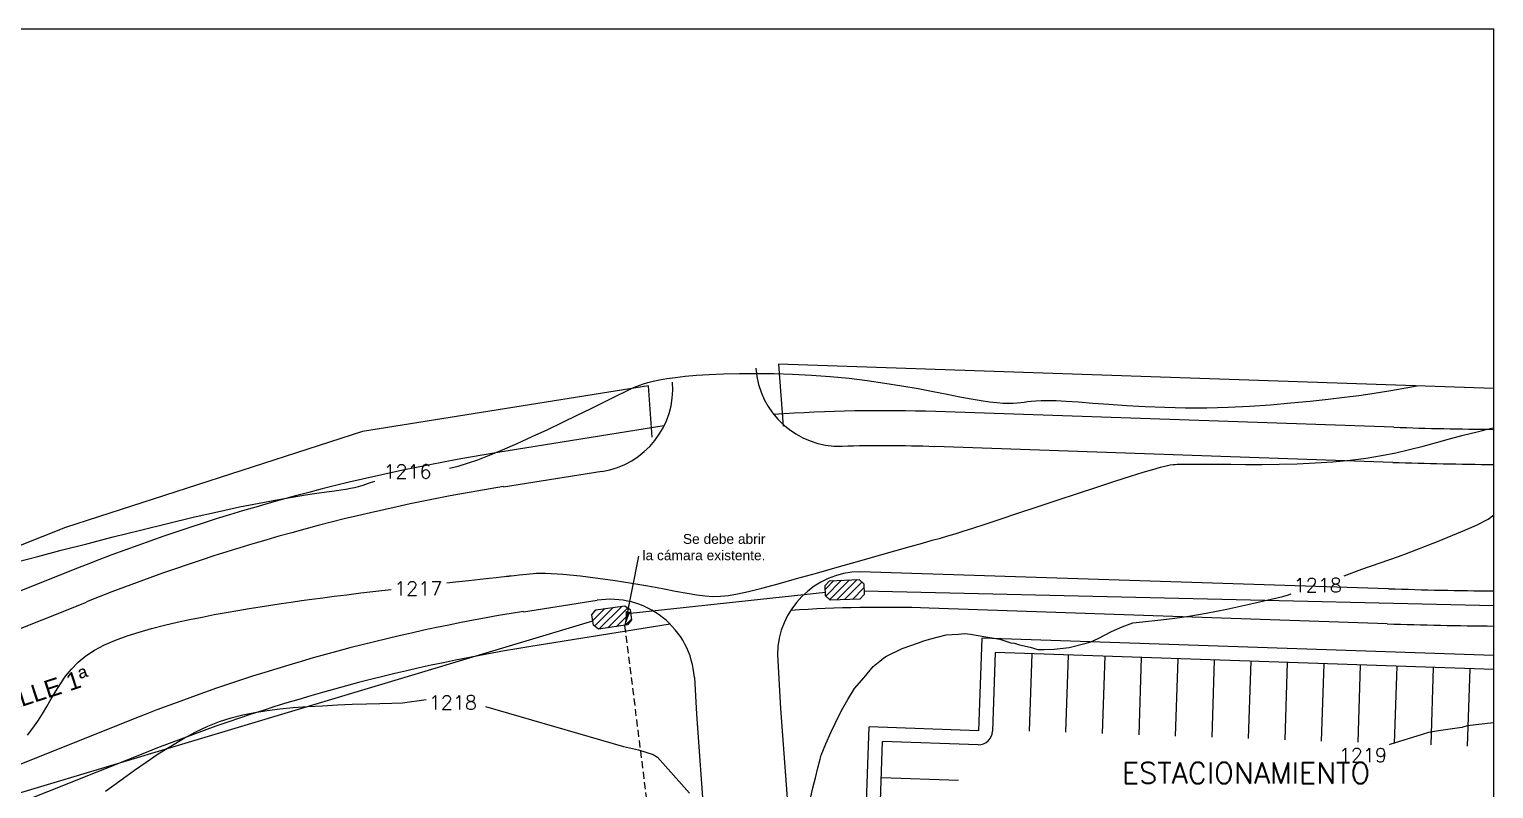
# Model space of a CAD drawing. Extents: x -1592 to 8, y 0 to 418.
# Drawn here: x -1535.5 to -1431.2, y 364.2 to 418.3 of the extents above; entities that cross this region are included whole.
import ezdxf
from ezdxf.enums import TextEntityAlignment as Align

# ---------------------------------------------------------------- set-up
doc = ezdxf.new("R2010")
doc.units = 0
doc.header["$LTSCALE"] = 0.5
doc.header["$MEASUREMENT"] = 0
doc.linetypes.add('DASHEDX2', pattern=[1.5, 1, -0.5])
for name, color, linetype in [('CALLE', 3, 'CONTINUOUS'), ('DISEÑO-LINEA-PROPIEDAD', 1, 'CONTINUOUS'), ('fib-optica', 2, 'CONTINUOUS'), ('LINDERO', 2, 'CONTINUOUS'), ('T2', 5, 'CONTINUOUS'), ('TEXT', 5, 'CONTINUOUS'), ('UCR-CURVAS1', 1, 'CONTINUOUS'), ('UCR-TEXTO-CURVA', 1, 'CONTINUOUS')]:
    doc.layers.add(name, color=color, linetype=linetype)
doc.styles.add('LEROY', font='SIMPLEX')
doc.styles.add('ROMANS', font='romans.shx')
doc.styles.add('SANSSERIF', font='sas_____.pfb')
doc.dimstyles.new('1-500', dxfattribs={"dimscale": 5.556, "dimtxt": 0.18, "dimasz": 0.18, "dimexe": 0.18, "dimexo": 0.063, "dimgap": 0.09, "dimtad": 2, "dimtih": 1, "dimtoh": 1, "dimzin": 0, "dimdsep": 46, "dimtxsty": 'SANSSERIF', "dimcen": 0.09, "dimclrd": 6, "dimclre": 6, "dimclrt": 1, "dimaunit": 1, "dimadec": 3, "dimazin": 0, "dimtfac": 1, "dimtofl": 0, "dimtmove": 0, "dimatfit": 3, "dimfxl": 1, "dimtolj": 1, "dimtzin": 0, "dimarcsym": 0})

# ---------------------------------------------------------------- blocks, each defined once
blk = doc.blocks.new('A$C64A730C1')
at = {"layer": 'fib-optica'}
for p, q in [((-2541.5, -589.47), (-2540.86, -587.47)), ((-2540.86, -587.47), (-2540.46, -587.26)), ((-2540.46, -587.26), (-2539.75, -587.49)), ((-2539.54, -587.89), (-2540.18, -589.89)), ((-2539.75, -587.49), (-2539.54, -587.89)), ((-2541.29, -589.87), (-2541.5, -589.47)), ((-2540.58, -590.1), (-2541.29, -589.87)), ((-2540.18, -589.89), (-2540.58, -590.1))]:
    blk.add_line(p, q, dxfattribs=at)

msp = doc.modelspace()

# ---------------------------------------------------------------- hatches: boundary and pattern name
at = {"layer": 'fib-optica'}
h = msp.add_hatch(dxfattribs=at)
h.set_pattern_fill('ANSI31', color=1, scale=3, style=0)
h.paths.add_polyline_path([(-1492.715, 376.958), (-1493.075, 377.228), (-1495.154, 376.934), (-1495.425, 376.575), (-1495.32, 375.832), (-1494.96, 375.562), (-1492.881, 375.855), (-1492.611, 376.215)])
h.paths.add_polyline_path([(-1476.082, 378.779), (-1476.412, 379.085), (-1478.51, 379.005), (-1478.816, 378.675), (-1478.788, 377.925), (-1478.458, 377.619), (-1476.359, 377.699), (-1476.053, 378.029)])

# ---------------------------------------------------------------- linework, layer by layer
at = {"layer": 'CALLE'}
for p, q in [((-1438.413, 387.431), (-1471.033, 388.547)), ((-1494.71, 386.779), (-1501.725, 385.654)), ((-1438.721, 378.436), (-1476.332, 379.644)), ((-1531.423, 377.461), (-1541.97, 373.256)), ((-1495.061, 377.608), (-1500.3, 376.768)), ((-1482.215, 373.727), (-1481.996, 369.898)), ((-1466.709, 373.89), (-1466.9, 368.294)), ((-1431.229, 372.676), (-1466.709, 373.89)), ((-1488.127, 372.125), (-1487.984, 369.507)), ((-1528.074, 369.149), (-1538.621, 364.944)), ((-1487.984, 369.507), (-1486.182, 345.068)), ((-1481.996, 369.898), (-1480.814, 353.862)), ((-1475.086, 357.167), (-1474.73, 367.561)), ((-1467.934, 367.328), (-1474.73, 367.561))]:
    msp.add_line(p, q, dxfattribs=at)
at = {"layer": 'CALLE', "color": 1}
for p, q in [((-1464.11, 373.801), (-1464.298, 368.305)), ((-1461.512, 373.713), (-1461.7, 368.216)), ((-1458.913, 373.624), (-1459.102, 368.127)), ((-1456.315, 373.535), (-1456.503, 368.038)), ((-1453.716, 373.446), (-1453.905, 367.949)), ((-1451.118, 373.357), (-1451.306, 367.86)), ((-1448.519, 373.268), (-1448.708, 367.771)), ((-1445.921, 373.179), (-1446.109, 367.682)), ((-1443.323, 373.09), (-1443.511, 367.593)), ((-1440.724, 373.001), (-1440.912, 367.504)), ((-1438.126, 372.912), (-1438.314, 367.416)), ((-1435.527, 372.823), (-1435.715, 367.327)), ((-1432.929, 372.734), (-1433.117, 367.238)), ((-1469.322, 364.774), (-1474.819, 364.963))]:
    msp.add_line(p, q, dxfattribs=at)
at = {"layer": 'CALLE'}
for centre, radius, start, end in [((-1477.776, 394.569), 6, 184.16533, 271.54255), ((-1495.66, 392.704), 6, 279.1105, 4.21403), ((-1474.716, 280.919), 107.69, 88.04022, 91.54255), ((-1429.133, 658.613), 271.341, 268.04022, 269.5576), ((-1479.527, 247.381), 140.088, 99.1105, 111.73632), ((-1476.247, 373.676), 5.969, 90.81802, 179.51527), ((-1429.133, 658.613), 280.341, 268.04022, 269.57181), ((-1494.111, 371.684), 6, 4.21403, 99.1105), ((-1479.527, 247.381), 131.088, 99.1105, 111.73632), ((-1467.9, 368.328), 1, 268.04022, 358.04022)]:
    msp.add_arc(centre, radius, start, end, dxfattribs=at)
at = {"layer": 'DISEÑO-LINEA-PROPIEDAD'}
for p, q in [((-1438.327, 389.929), (-1470.947, 391.045)), ((-1490.294, 390.02), (-1502.121, 388.123)), ((-1532.349, 379.783), (-1542.896, 375.579)), ((-1438.806, 375.937), (-1471.426, 377.054)), ((-1489.853, 375.911), (-1499.904, 374.3)), ((-1467.674, 374.924), (-1467.9, 368.328)), ((-1431.229, 373.677), (-1467.674, 374.924)), ((-1476.256, 352.204), (-1475.695, 368.595)), ((-1467.9, 368.328), (-1475.695, 368.595)), ((-1527.164, 366.779), (-1537.711, 362.574))]:
    msp.add_line(p, q, dxfattribs=at)
for centre, radius, start, end in [((-1474.716, 280.919), 110.19, 88.04022, 94.03746), ((-1429.133, 658.613), 268.841, 268.04022, 269.55349), ((-1479.544, 247.333), 142.588, 99.1105, 111.73632), ((-1474.716, 280.919), 96.19, 88.04022, 93.90523), ((-1429.133, 658.613), 282.841, 268.04022, 269.57559), ((-1479.544, 247.333), 128.588, 99.1105, 111.73632)]:
    msp.add_arc(centre, radius, start, end, dxfattribs=at)
at = {"layer": 'fib-optica'}
for p, q in [((-1492.678, 376.696), (-1478.797, 378.184)), ((-1476.063, 378.296), (-1431.229, 377.244)), ((-1540.936, 362.467), (-1495.365, 376.149))]:
    msp.add_line(p, q, dxfattribs=at)
at = {"layer": 'fib-optica', "linetype": 'DASHEDX2'}
msp.add_line((-1493.099, 375.825), (-1487.92, 334.71), dxfattribs=at)
at = {"layer": 'fib-optica', "color": 1, "elevation": 1213}
msp.add_lwpolyline([(-1591.876, 274.925), (-1431.229, 274.925), (-1431.229, 418.256), (-1591.876, 418.256)], close=True, dxfattribs=at)
at = {"layer": 'LINDERO', "color": 3}
for p, q in [((-1431.229, 392.688), (-1482.133, 394.43)), ((-1482.133, 394.43), (-1481.805, 390.015)), ((-1491.399, 392.881), (-1511.763, 389.615)), ((-1491.137, 389.211), (-1491.399, 392.881)), ((-1511.763, 389.615), (-1532.905, 382.791)), ((-1532.905, 382.791), (-1557.409, 373.022))]:
    msp.add_line(p, q, dxfattribs=at)
at = {"layer": 'UCR-CURVAS1', "color": 6}
for points, elevation in [([(-1505.565, 387.01), (-1505.562, 387.011), (-1504.947, 387.165), (-1504.286, 387.363), (-1503.553, 387.616), (-1502.723, 387.935), (-1501.78, 388.326), (-1500.749, 388.776), (-1499.666, 389.266), (-1498.567, 389.775), (-1497.488, 390.286), (-1496.463, 390.779), (-1495.528, 391.235), (-1494.72, 391.634), (-1494.062, 391.964), (-1493.539, 392.228), (-1493.125, 392.437), (-1492.793, 392.601), (-1492.516, 392.731), (-1492.268, 392.837), (-1492.022, 392.928), (-1491.753, 393.016), (-1491.436, 393.107), (-1491.059, 393.202), (-1490.615, 393.298), (-1490.095, 393.392), (-1489.49, 393.481), (-1488.791, 393.563), (-1487.99, 393.634), (-1487.079, 393.692), (-1486.053, 393.735), (-1484.927, 393.759), (-1483.719, 393.764), (-1482.449, 393.747), (-1481.135, 393.705), (-1479.797, 393.637), (-1478.453, 393.541), (-1477.123, 393.415), (-1475.822, 393.258), (-1474.564, 393.077), (-1473.357, 392.88), (-1472.21, 392.676), (-1471.134, 392.473), (-1470.137, 392.279), (-1469.23, 392.103), (-1468.422, 391.952), (-1467.719, 391.835), (-1467.114, 391.748), (-1466.594, 391.689), (-1466.15, 391.653), (-1465.769, 391.638), (-1465.441, 391.641), (-1465.154, 391.656), (-1464.898, 391.682), (-1464.659, 391.715), (-1464.417, 391.75), (-1464.15, 391.784), (-1463.835, 391.812), (-1463.451, 391.831), (-1462.976, 391.836), (-1462.387, 391.823), (-1461.661, 391.788), (-1460.785, 391.73), (-1459.767, 391.654), (-1458.626, 391.57), (-1457.378, 391.485), (-1456.04, 391.409), (-1454.63, 391.35), (-1453.165, 391.316), (-1451.662, 391.316), (-1450.139, 391.355), (-1448.618, 391.43), (-1447.123, 391.532), (-1445.676, 391.655), (-1444.301, 391.79), (-1443.021, 391.931), (-1441.859, 392.069), (-1440.838, 392.199), (-1439.885, 392.329), (-1438.545, 392.545), (-1436.679, 392.875)], 1223.5), ([(-1499.359, 379.551), (-1498.722, 379.551), (-1497.492, 379.467), (-1496.243, 379.345), (-1494.995, 379.192), (-1493.767, 379.016), (-1492.579, 378.827), (-1491.453, 378.634), (-1490.408, 378.446), (-1489.464, 378.272), (-1488.641, 378.122), (-1487.95, 378.004), (-1487.355, 377.924), (-1486.813, 377.885), (-1486.278, 377.893), (-1485.706, 377.953), (-1485.052, 378.068), (-1484.271, 378.244), (-1483.318, 378.485), (-1482.166, 378.793), (-1480.853, 379.152), (-1479.437, 379.547), (-1477.974, 379.96), (-1476.519, 380.373), (-1475.13, 380.768), (-1473.861, 381.13), (-1472.771, 381.439), (-1471.895, 381.685), (-1471.196, 381.88), (-1470.613, 382.044), (-1470.091, 382.194), (-1469.569, 382.349), (-1468.991, 382.528), (-1468.297, 382.75), (-1467.43, 383.033), (-1466.351, 383.389), (-1465.097, 383.805), (-1463.725, 384.261), (-1462.293, 384.737), (-1460.856, 385.213), (-1459.472, 385.668), (-1458.198, 386.084), (-1457.09, 386.439), (-1456.191, 386.72), (-1455.487, 386.93), (-1454.95, 387.081), (-1454.551, 387.182), (-1454.262, 387.243), (-1454.054, 387.275), (-1453.899, 387.288), (-1453.768, 387.291), (-1453.635, 387.294), (-1453.477, 387.296), (-1453.273, 387.299), (-1453.002, 387.301), (-1452.645, 387.303), (-1452.179, 387.302), (-1451.584, 387.3), (-1450.84, 387.296), (-1449.934, 387.289), (-1448.888, 387.285), (-1447.735, 387.288), (-1446.505, 387.302), (-1445.231, 387.334), (-1443.943, 387.388), (-1442.673, 387.468), (-1441.453, 387.581), (-1440.306, 387.728), (-1439.227, 387.907), (-1438.201, 388.113), (-1437.216, 388.34), (-1436.257, 388.583), (-1435.311, 388.836), (-1434.365, 389.095), (-1433.405, 389.355), (-1432.416, 389.611), (-1431.387, 389.861), (-1431.229, 389.896)], 1223.5), ([(-1536.328, 380.348), (-1534.858, 380.735), (-1533.195, 381.169), (-1531.389, 381.636), (-1529.495, 382.119), (-1527.564, 382.604), (-1525.648, 383.075), (-1523.8, 383.517), (-1522.072, 383.913), (-1520.506, 384.252), (-1519.106, 384.536), (-1517.863, 384.771), (-1516.771, 384.963), (-1515.822, 385.117), (-1515.008, 385.239), (-1514.322, 385.336), (-1513.757, 385.413), (-1513.302, 385.475), (-1512.931, 385.53), (-1512.617, 385.585), (-1512.328, 385.646), (-1512.038, 385.721), (-1511.717, 385.816), (-1511.336, 385.938), (-1510.866, 386.095), (-1510.866, 386.095)], 1216), ([(-1431.623, 383.387), (-1431.229, 383.685)], 1223.5), ([(-1505.746, 378.845), (-1505.129, 378.916), (-1504.178, 379.024), (-1503.369, 379.115), (-1502.729, 379.188), (-1502.244, 379.242), (-1501.892, 379.282), (-1501.652, 379.309), (-1501.5, 379.325), (-1501.416, 379.334), (-1501.376, 379.338), (-1501.358, 379.338), (-1501.34, 379.339), (-1501.288, 379.343), (-1501.17, 379.355), (-1500.951, 379.378), (-1500.599, 379.416), (-1500.079, 379.472), (-1499.359, 379.551), (-1499.359, 379.551)], 1217), ([(-1535.608, 368.017), (-1535.235, 368.509), (-1534.878, 369.008), (-1534.539, 369.519), (-1534.22, 370.048), (-1533.91, 370.588), (-1533.595, 371.132), (-1533.26, 371.672), (-1532.893, 372.202), (-1532.479, 372.712), (-1532.004, 373.196), (-1531.455, 373.647), (-1530.822, 374.057), (-1530.113, 374.43), (-1529.341, 374.767), (-1528.517, 375.073), (-1527.654, 375.35), (-1526.765, 375.602), (-1525.862, 375.832), (-1524.957, 376.044), (-1524.061, 376.24), (-1523.178, 376.421), (-1522.31, 376.589), (-1521.459, 376.745), (-1520.629, 376.889), (-1519.821, 377.024), (-1519.037, 377.149), (-1518.28, 377.267), (-1517.549, 377.377), (-1516.831, 377.483), (-1516.109, 377.586), (-1515.368, 377.688), (-1514.59, 377.792), (-1513.761, 377.899), (-1512.863, 378.011), (-1511.88, 378.131), (-1510.804, 378.259), (-1509.72, 378.387)], 1217), ([(-1480.169, 362.155), (-1479.687, 364.27), (-1479.503, 364.975), (-1479.347, 365.68), (-1479.187, 366.301), (-1479.113, 366.582), (-1478.766, 367.395), (-1478.411, 368.196), (-1478.113, 368.84), (-1477.666, 369.755), (-1477.209, 370.546), (-1476.721, 371.321), (-1476.05, 372.116), (-1475.399, 372.893), (-1474.928, 373.289), (-1474.632, 373.525), (-1474.447, 373.645), (-1473.332, 374.185), (-1472.174, 374.594), (-1471.801, 374.714), (-1471.389, 374.833), (-1470.196, 375.144), (-1469.329, 375.21), (-1468.909, 375.242), (-1468.463, 375.203), (-1467.379, 375.014), (-1466.394, 374.852), (-1465.611, 374.592), (-1465.347, 374.548), (-1464.987, 374.452), (-1464.238, 374.278), (-1463.682, 374.108), (-1463.32, 374.111), (-1463.229, 374.098), (-1462.529, 374.126), (-1461.458, 374.262), (-1460.247, 374.57), (-1459.908, 374.659), (-1459.386, 374.884), (-1458.429, 375.387), (-1457.679, 375.721), (-1456.929, 376.018), (-1456.232, 376.089), (-1454.926, 376.227), (-1453.917, 376.34), (-1452.932, 376.479), (-1451.703, 376.696), (-1450.223, 376.98), (-1448.733, 377.322), (-1446.242, 377.883), (-1445.836, 378.01), (-1445.657, 378.07)], 1218), ([(-1530.048, 364.014), (-1529.451, 364.455), (-1528.759, 364.961), (-1527.99, 365.513), (-1527.163, 366.09), (-1526.294, 366.671), (-1525.403, 367.237), (-1524.507, 367.766), (-1523.624, 368.239), (-1522.768, 368.64), (-1521.931, 368.972), (-1521.103, 369.243), (-1520.272, 369.461), (-1519.426, 369.635), (-1518.553, 369.773), (-1517.642, 369.882), (-1516.681, 369.97), (-1515.664, 370.045), (-1514.612, 370.109), (-1513.547, 370.163), (-1512.495, 370.208), (-1511.481, 370.244), (-1510.529, 370.273), (-1509.664, 370.296), (-1508.911, 370.314), (-1507.235, 370.555)], 1218), ([(-1503.001, 370.059), (-1493.178, 367.202), (-1492.097, 366.958), (-1492.097, 366.958), (-1491.066, 366.624), (-1490.758, 366.454), (-1488.471, 363.89)], 1218), ([(-1431.229, 368.908), (-1431.25, 368.893), (-1433.113, 368.666), (-1433.496, 368.563), (-1435.167, 368.308), (-1435.732, 368.218), (-1435.859, 368.203), (-1436.311, 368.066), (-1438.624, 367.335), (-1438.673, 367.317)], 1219)]:
    msp.add_lwpolyline(points, dxfattribs=dict(at, elevation=elevation))
msp.add_lwpolyline([(-1441.867, 379.347), (-1440.613, 379.825), (-1438.018, 380.729), (-1437.828, 380.798), (-1437.561, 380.9), (-1435.101, 381.834), (-1433.284, 382.599), (-1432.458, 382.962), (-1431.623, 383.387)], dxfattribs=at)

# ---------------------------------------------------------------- block references
at = {"layer": 'fib-optica'}
for p, rotation in [((-60.999, -1811.282), 289.8519671801286), ((138.815, -1656.988), 295.7187603860903)]:
    msp.add_blockref('A$C64A730C1', p, dxfattribs=dict(at, rotation=rotation))

# ---------------------------------------------------------------- texts
at = {"layer": 'T2', "style": 'SANSSERIF'}
msp.add_text('CALLE 1ª', height=1.25, rotation=18.07403, dxfattribs=at).set_placement((-1538.328, 369.27))
at = {"layer": 'T2', "style": 'ROMANS'}
msp.add_text('ESTACIONAMIENTO', height=1.5, dxfattribs=at).set_placement((-1457.694, 364.566))
at = {"layer": 'TEXT', "color": 5, "insert": (-1483.074, 381.391, 1220.5), "char_height": 0.7, "attachment_point": 6, "style": 'SANSSERIF'}
msp.add_mtext('{\\Fsas_____.pfb;Se debe abrir\\Pla cámara existente.}', dxfattribs=at)
at = {"layer": 'UCR-TEXTO-CURVA', "style": 'LEROY'}
for s, p in [('1216', (-1508.551, 386.788, 1216)), ('1217', (-1507.793, 378.456, 1217)), ('1218', (-1505.322, 370.327, 1218))]:
    msp.add_text(s, height=1, dxfattribs=at).set_placement(p, align=Align.MIDDLE)
for s, p in [('1218', (-1443.756, 378.691, 1218)), ('1219', (-1440.539, 366.596, 1219))]:
    msp.add_text(s, height=1, dxfattribs=at).set_placement(p, align=Align.MIDDLE_CENTER)

# ---------------------------------------------------------------- leaders
at = {"layer": 'TEXT'}
msp.add_leader([(-1493.052, 375.831, 1220.5), (-1492.094, 380.742, 1220.5)], dimstyle='1-500', override={"dimgap": 0.09, "dimtad": 0}, dxfattribs=at)

doc.saveas('drawing.dxf')
